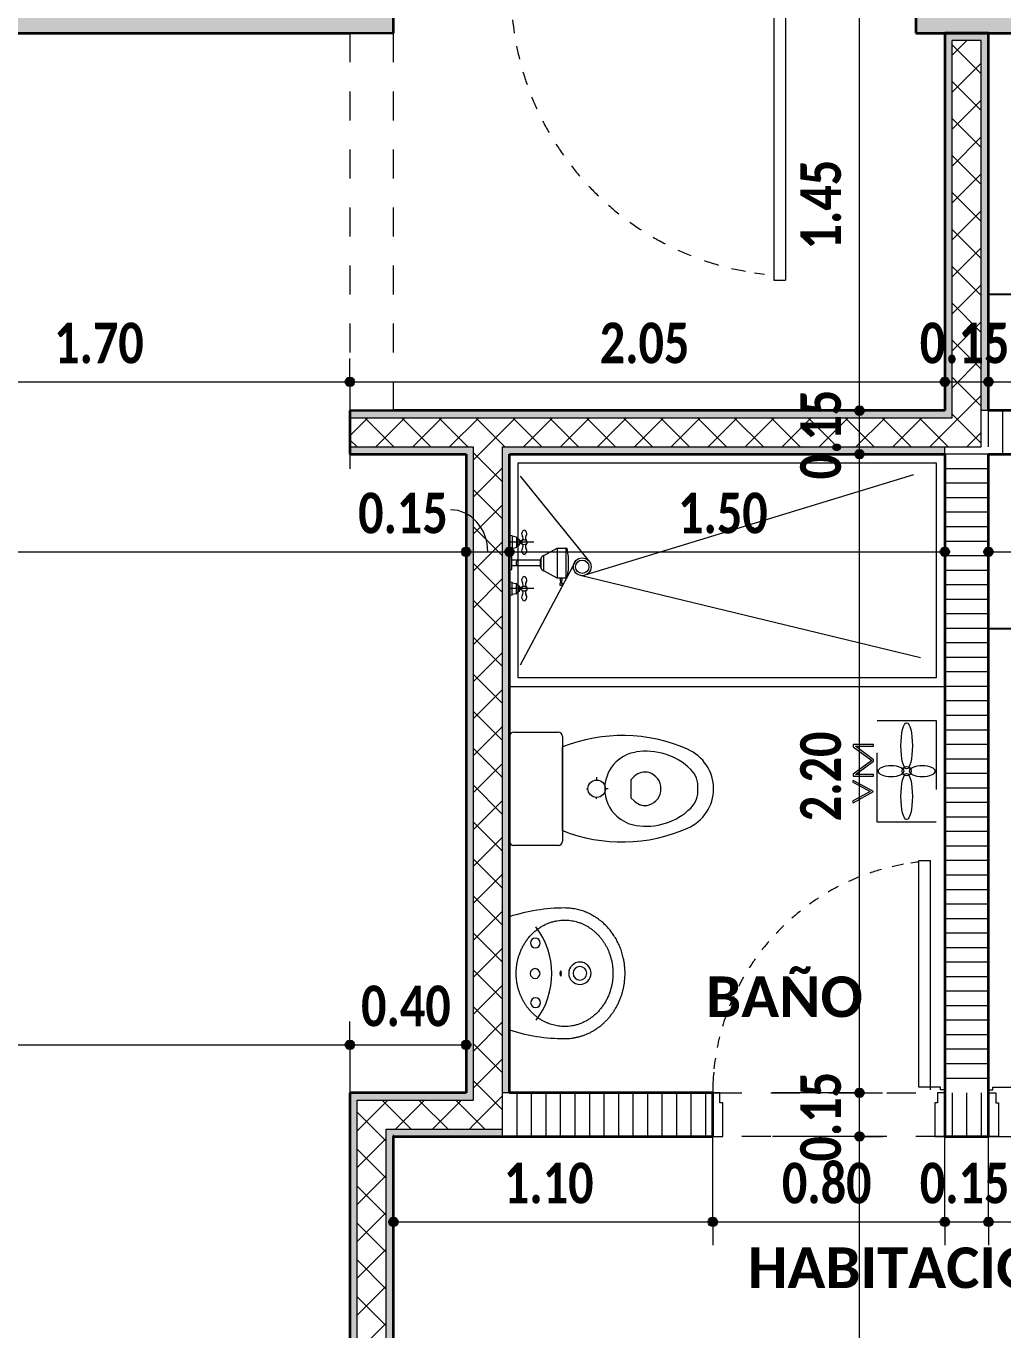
# Model space of a CAD drawing. Header units: metres. Extents: x -144 to 1000, y -717 to 29.
# Drawn here: x 881.709 to 885.075, y -564.893 to -560.401 of the extents above; entities that cross this region are included whole.
import ezdxf

# ---------------------------------------------------------------- set-up
doc = ezdxf.new("R2010")
doc.units = ezdxf.units.M
for name, pattern in [('Basculante', [0.11625, 0.075, -0.04125]), ('Derribado', [0.36, 0.24, -0.12]), ('Trazo', [0.45, 0.225, -0.225]), ('Trazo_2_', [0.47625, 0.238125, -0.238125])]:
    doc.linetypes.add(name, pattern=pattern)
doc.layers.get('0').update_dxf_attribs({"color": 1})
for name, color, linetype, lineweight in [('A-ANNO-DIMS', 1, 'Continuous', 9), ('A-DETL-GENF', 1, 'Continuous', 9), ('A-DETL-GENF-HDLN', 1, 'Trazo_2_', 9), ('A-DETL-MEDM', 1, 'Continuous', 30), ('A-DOOR', 1, 'Continuous', 9), ('A-DOOR-FRAM', 1, 'Continuous', 9), ('A-DOOR-HDLN', 1, 'Trazo', 20), ('A-GENM', 1, 'Continuous', 9), ('A-WALL', 4, 'Continuous', 9), ('G-ANNO-TEXT', 2, 'Continuous', 9), ('P-SANR-FIXT', 1, 'Continuous', 9), ('S-COLS', 7, 'Continuous', 9)]:
    doc.layers.add(name, color=color, linetype=linetype, lineweight=lineweight)
doc.layers.add('A-WALL-PATT', color=7, linetype='Continuous', lineweight=35, true_color=0x9c9c9c)
doc.styles.add('Calibri_B', font='calibrib.ttf', dxfattribs={"height": 0.165})
doc.styles.add('Calibri_B_4', font='calibrib.ttf', dxfattribs={"height": 0.1125})

# ---------------------------------------------------------------- blocks, each defined once
blk = doc.blocks.new('J')
at = {"layer": 'A-ANNO-DIMS', "lineweight": 25}
h = blk.add_hatch(color=256, dxfattribs=at)
edge = h.paths.add_edge_path()
edge.add_arc((876.1198, -502.7761), 0.015, 0, 360)
h = blk.add_hatch(color=256, dxfattribs=at)
edge = h.paths.add_edge_path()
edge.add_arc((876.1198, -502.7761), 0.015, 0, 360)
h = blk.add_hatch(color=256, dxfattribs=at)
edge = h.paths.add_edge_path()
edge.add_arc((878.1698, -502.7761), 0.015, 0, 360)
h = blk.add_hatch(color=256, dxfattribs=at)
edge = h.paths.add_edge_path()
edge.add_arc((878.1698, -502.7761), 0.015, 0, 360)
h = blk.add_hatch(color=256, dxfattribs=at)
edge = h.paths.add_edge_path()
edge.add_arc((878.3198, -502.7761), 0.015, 0, 360)
h = blk.add_hatch(color=256, dxfattribs=at)
edge = h.paths.add_edge_path()
edge.add_arc((878.3198, -502.7761), 0.015, 0, 360)
h = blk.add_hatch(color=256, dxfattribs=at)
edge = h.paths.add_edge_path()
edge.add_arc((877.8753, -502.8754), 0.015, 0, 360)
h = blk.add_hatch(color=256, dxfattribs=at)
edge = h.paths.add_edge_path()
edge.add_arc((877.8753, -502.8754), 0.015, 0, 360)
h = blk.add_hatch(color=256, dxfattribs=at)
edge = h.paths.add_edge_path()
edge.add_arc((877.8753, -503.0254), 0.015, 0, 360)
h = blk.add_hatch(color=256, dxfattribs=at)
edge = h.paths.add_edge_path()
edge.add_arc((877.8753, -503.0254), 0.015, 0, 360)
h = blk.add_hatch(color=256, dxfattribs=at)
edge = h.paths.add_edge_path()
edge.add_arc((876.5198, -503.362), 0.015, 0, 360)
h = blk.add_hatch(color=256, dxfattribs=at)
edge = h.paths.add_edge_path()
edge.add_arc((876.5198, -503.362), 0.015, 0, 360)
h = blk.add_hatch(color=256, dxfattribs=at)
edge = h.paths.add_edge_path()
edge.add_arc((876.6698, -503.362), 0.015, 0, 360)
h = blk.add_hatch(color=256, dxfattribs=at)
edge = h.paths.add_edge_path()
edge.add_arc((876.6698, -503.362), 0.015, 0, 360)
h = blk.add_hatch(color=256, dxfattribs=at)
edge = h.paths.add_edge_path()
edge.add_arc((878.1698, -503.362), 0.015, 0, 360)
h = blk.add_hatch(color=256, dxfattribs=at)
edge = h.paths.add_edge_path()
edge.add_arc((878.3198, -503.362), 0.015, 0, 360)
h = blk.add_hatch(color=256, dxfattribs=at)
edge = h.paths.add_edge_path()
edge.add_arc((876.1198, -505.0601), 0.015, 0, 360)
h = blk.add_hatch(color=256, dxfattribs=at)
edge = h.paths.add_edge_path()
edge.add_arc((876.1198, -505.0601), 0.015, 0, 360)
h = blk.add_hatch(color=256, dxfattribs=at)
edge = h.paths.add_edge_path()
edge.add_arc((876.5198, -505.0601), 0.015, 0, 360)
h = blk.add_hatch(color=256, dxfattribs=at)
edge = h.paths.add_edge_path()
edge.add_arc((877.8753, -505.2254), 0.015, 0, 360)
h = blk.add_hatch(color=256, dxfattribs=at)
edge = h.paths.add_edge_path()
edge.add_arc((877.8753, -505.2254), 0.015, 0, 360)
h = blk.add_hatch(color=256, dxfattribs=at)
edge = h.paths.add_edge_path()
edge.add_arc((877.8753, -505.3754), 0.015, 0, 360)
h = blk.add_hatch(color=256, dxfattribs=at)
edge = h.paths.add_edge_path()
edge.add_arc((877.8753, -505.3754), 0.015, 0, 360)
h = blk.add_hatch(color=256, dxfattribs=at)
edge = h.paths.add_edge_path()
edge.add_arc((876.2698, -505.6702), 0.015, 0, 360)
h = blk.add_hatch(color=256, dxfattribs=at)
edge = h.paths.add_edge_path()
edge.add_arc((877.3698, -505.6702), 0.015, 0, 360)
h = blk.add_hatch(color=256, dxfattribs=at)
edge = h.paths.add_edge_path()
edge.add_arc((877.3698, -505.6702), 0.015, 0, 360)
h = blk.add_hatch(color=256, dxfattribs=at)
edge = h.paths.add_edge_path()
edge.add_arc((878.1698, -505.6702), 0.015, 0, 360)
h = blk.add_hatch(color=256, dxfattribs=at)
edge = h.paths.add_edge_path()
edge.add_arc((878.1698, -505.6702), 0.015, 0, 360)
h = blk.add_hatch(color=256, dxfattribs=at)
edge = h.paths.add_edge_path()
edge.add_arc((878.3198, -505.6702), 0.015, 0, 360)
h = blk.add_hatch(color=256, dxfattribs=at)
edge = h.paths.add_edge_path()
edge.add_arc((878.3198, -505.6702), 0.015, 0, 360)
at = {"layer": 'A-WALL-PATT', "lineweight": 5, "true_color": 0x747474}
for points in [[(878.1698, -502.8754), (878.1948, -502.8751), (878.1948, -501.5754), (878.1698, -501.5754), (878.1698, -502.7897)], [(878.1948, -502.9004), (878.1948, -502.8754), (876.1198, -502.8754), (876.1198, -502.9004), (878.1929, -502.9004)], [(876.6698, -505.2254), (876.6698, -503.0254), (876.6448, -503.0254), (876.6448, -505.2254)], [(876.1198, -505.2504), (876.5198, -505.2504), (876.5198, -505.2254), (876.1198, -505.2254)], [(876.1198, -509.1744), (876.1448, -509.1744), (876.1448, -505.2504), (876.1198, -505.2504), (876.1198, -509.1735)]]:
    blk.add_hatch(color=8, dxfattribs=at).paths.add_polyline_path(points)
at = {"layer": 'A-WALL-PATT', "true_color": 0x747474}
for points in [[(878.2948, -502.8754), (878.3198, -502.8754), (878.3198, -501.5754), (878.1948, -501.5754), (878.1948, -501.6004), (878.2948, -501.6004), (878.2948, -502.8254)], [(876.5448, -505.2504), (876.5448, -503.0254), (876.5198, -503.0254), (876.5198, -505.2504)], [(876.6448, -505.3754), (876.6448, -505.3504), (876.2448, -505.3504), (876.2448, -505.3754), (876.6398, -505.3754)]]:
    blk.add_hatch(color=8, dxfattribs=at).paths.add_polyline_path(points)
h = blk.add_hatch(color=8, dxfattribs=at)
h.paths.add_polyline_path([(878.1636, -503.0254), (878.1698, -503.0254), (878.1698, -503.0004), (876.6448, -503.0004), (876.6448, -503.0254), (878.1398, -503.0254)])
h.paths.add_polyline_path([(876.5198, -503.0254), (876.5448, -503.0254), (876.5448, -503.0004), (876.1198, -503.0004), (876.1198, -503.0254)])
h = blk.add_hatch(color=8, dxfattribs=at)
h.paths.add_polyline_path([(876.2448, -509.1744), (876.2698, -509.1744), (876.2698, -508.5254), (876.2448, -508.5254), (876.2448, -509.1494), (876.1448, -509.1494), (876.1448, -509.1744)])
h.paths.add_polyline_path([(876.2698, -508.3754), (876.2698, -505.3754), (876.2448, -505.3754), (876.2448, -508.3754), (876.2689, -508.3754)])
at = {"layer": 'S-COLS', "true_color": 0x5c5c5c}
h = blk.add_hatch(color=251, dxfattribs=at)
h.paths.add_polyline_path([(870.37, -509.2755), (870.87, -509.2755), (870.87, -508.3755), (870.37, -508.3755), (870.37, -509.0244)])
h.paths.add_polyline_path([(888.6298, -509.2755), (888.6698, -509.2755), (888.6698, -508.3755), (888.1698, -508.3755), (888.1698, -509.2755), (888.5948, -509.2755)])
h.paths.add_polyline_path([(878.57, -509.2754), (878.57, -508.3754), (878.07, -508.3754), (878.07, -509.2754)])
h.paths.add_polyline_path([(884.87, -501.5754), (884.8701, -501.5754), (884.8698, -498.4254), (884.3701, -498.4255), (884.3701, -501.5754), (884.72, -501.5754)])
h.paths.add_polyline_path([(876.2698, -501.5754), (876.27, -501.5752), (876.2696, -501.0755), (874.5698, -501.0755), (874.5698, -498.9255), (876.2701, -498.9255), (876.2696, -498.4255), (874.2698, -498.4256), (874.2699, -501.5754), (876.2696, -501.5754)])
h.paths.add_polyline_path([(878.57, -501.5754), (878.57, -500.6754), (878.07, -500.6754), (878.07, -501.5754)])
h.paths.add_polyline_path([(870.3699, -501.5754), (870.8699, -501.5754), (870.8699, -500.8755), (870.3699, -500.8755), (870.3699, -501.5004)])
h.paths.add_polyline_path([(888.6701, -501.5754), (888.6701, -500.8755), (888.2701, -500.8755), (888.2701, -501.5754)])
h.paths.add_polyline_path([(878.5701, -499.3255), (878.5701, -498.4255), (878.0701, -498.4255), (878.0701, -499.3255)])
h.paths.add_polyline_path([(870.8698, -499.1255), (870.8698, -498.4244), (870.3698, -498.4255), (870.3698, -499.1255), (870.7279, -499.1255)])
h.paths.add_polyline_path([(888.5707, -499.1255), (888.6701, -499.1255), (888.6701, -498.4244), (888.2701, -498.4255), (888.2701, -499.1255), (888.5457, -499.1255)])
h.paths.add_polyline_path([(888.605, -490.4255), (888.67, -490.4255), (888.67, -489.5255), (888.17, -489.5255), (888.17, -490.4255), (888.5364, -490.4255)])
h.paths.add_polyline_path([(878.42, -490.4255), (878.57, -490.4255), (878.57, -489.5255), (878.07, -489.5255), (878.07, -490.4255), (878.27, -490.4255)])
h.paths.add_polyline_path([(870.57, -489.8255), (871.47, -489.8255), (871.47, -489.3255), (870.57, -489.3255), (870.57, -489.7155)])
at = {"layer": 'A-ANNO-DIMS'}
for p, q in [((877.8753, -502.8754), (877.8753, -501.4254)), ((878.1698, -502.7761), (878.1698, -502.4761)), ((878.1698, -502.7761), (878.1698, -502.4761)), ((878.3198, -502.7761), (878.3198, -502.4761)), ((878.3198, -502.7761), (878.3198, -502.4761)), ((876.1198, -502.7761), (876.1198, -502.6961)), ((876.1198, -502.7761), (876.1198, -502.6961)), ((874.4199, -502.7761), (876.1198, -502.7761)), ((876.1198, -502.7761), (876.1198, -503.0761)), ((876.1198, -502.7761), (878.1698, -502.7761)), ((876.1198, -502.7761), (876.1198, -503.0761)), ((878.1698, -502.7761), (878.1698, -502.8561)), ((878.1698, -502.7761), (878.3198, -502.7761)), ((878.1698, -502.7761), (878.1698, -502.8561)), ((878.3198, -502.7761), (878.3198, -502.8561)), ((878.3198, -502.7761), (879.82, -502.7761)), ((878.3198, -502.7761), (878.3198, -502.8561)), ((877.8753, -502.8754), (877.5753, -502.8754)), ((877.8753, -502.8754), (877.5753, -502.8754)), ((877.8753, -503.0254), (877.8753, -502.8754)), ((877.8753, -502.8754), (877.9553, -502.8754)), ((877.8753, -502.8754), (877.9553, -502.8754)), ((877.8753, -505.2254), (877.8753, -503.0254)), ((877.8753, -503.0254), (877.9553, -503.0254)), ((877.8753, -503.0254), (877.9553, -503.0254)), ((876.5198, -503.362), (876.5198, -503.062)), ((876.5198, -503.362), (876.5198, -503.062)), ((878.1698, -503.362), (878.1698, -503.062)), ((870.7198, -503.362), (876.5198, -503.362)), ((876.5198, -503.362), (876.5198, -503.442)), ((876.5198, -503.362), (876.6698, -503.362)), ((876.5198, -503.362), (876.5198, -503.442)), ((876.6698, -503.362), (876.6698, -503.442)), ((876.6698, -503.362), (878.1698, -503.362)), ((876.6698, -503.362), (876.6698, -503.442)), ((878.1698, -503.362), (878.1698, -503.442)), ((878.3198, -503.362), (879.82, -503.362)), ((878.3198, -503.362), (878.3198, -503.442)), ((876.5198, -505.0601), (876.5198, -504.7601)), ((876.1198, -505.0601), (876.1198, -504.9801)), ((876.1198, -505.0601), (876.1198, -504.9801)), ((870.7198, -505.0601), (876.1198, -505.0601)), ((876.1198, -505.0601), (876.1198, -505.3601)), ((876.1198, -505.0601), (876.5198, -505.0601)), ((876.1198, -505.0601), (876.1198, -505.3601)), ((876.5198, -505.0601), (876.5198, -505.1401)), ((877.8753, -505.2254), (877.5753, -505.2254)), ((877.8753, -505.2254), (877.5753, -505.2254)), ((877.8753, -505.3754), (877.8753, -505.2254)), ((877.8753, -505.2254), (877.9553, -505.2254)), ((877.8753, -505.2254), (877.9553, -505.2254)), ((876.2698, -505.6702), (876.2698, -505.3702)), ((877.3698, -505.6702), (877.3698, -505.3702)), ((877.3698, -505.6702), (877.3698, -505.3702)), ((877.8753, -505.3754), (877.5753, -505.3754)), ((877.8753, -505.3754), (877.5753, -505.3754)), ((877.8753, -508.3754), (877.8753, -505.3754)), ((877.8753, -505.3754), (877.9553, -505.3754)), ((877.8753, -505.3754), (877.9553, -505.3754)), ((878.1698, -505.6702), (878.1698, -505.3702)), ((878.1698, -505.6702), (878.1698, -505.3702)), ((878.3198, -505.6702), (878.3198, -505.3702)), ((878.3198, -505.6702), (878.3198, -505.3702)), ((876.2698, -505.6702), (877.3698, -505.6702)), ((876.2698, -505.6702), (876.2698, -505.7502)), ((877.3698, -505.6702), (877.3698, -505.7502)), ((877.3698, -505.6702), (878.1698, -505.6702)), ((877.3698, -505.6702), (877.3698, -505.7502)), ((878.1698, -505.6702), (878.1698, -505.7502)), ((878.1698, -505.6702), (878.3198, -505.6702)), ((878.1698, -505.6702), (878.1698, -505.7502)), ((878.3198, -505.6702), (878.3198, -505.7502)), ((878.3198, -505.6702), (879.1198, -505.6702)), ((878.3198, -505.6702), (878.3198, -505.7502))]:
    blk.add_line(p, q, dxfattribs=at)
at = {"layer": 'A-ANNO-DIMS', "linetype": 'Derribado'}
for p, q in [((877.8753, -503.0254), (877.5753, -503.0254)), ((877.8753, -503.0254), (877.5753, -503.0254)), ((876.6698, -503.362), (876.6698, -503.062)), ((876.6698, -503.362), (876.6698, -503.062)), ((878.3198, -503.362), (878.3198, -503.062))]:
    blk.add_line(p, q, dxfattribs=at)
at = {"layer": 'A-ANNO-DIMS', "lineweight": 25}
for centre in [(876.1198, -502.7761), (876.1198, -502.7761), (878.1698, -502.7761), (878.1698, -502.7761), (878.3198, -502.7761), (878.3198, -502.7761), (877.8753, -502.8754), (877.8753, -502.8754), (877.8753, -503.0254), (877.8753, -503.0254), (876.5198, -503.362), (876.5198, -503.362), (876.6698, -503.362), (876.6698, -503.362), (878.1698, -503.362), (878.3198, -503.362), (876.1198, -505.0601), (876.1198, -505.0601), (876.5198, -505.0601), (877.8753, -505.2254), (877.8753, -505.2254), (877.8753, -505.3754), (877.8753, -505.3754), (876.2698, -505.6702), (877.3698, -505.6702), (877.3698, -505.6702), (878.1698, -505.6702), (878.1698, -505.6702), (878.3198, -505.6702), (878.3198, -505.6702)]:
    blk.add_circle(centre, 0.015, dxfattribs=at)
at = {"layer": 'A-ANNO-DIMS'}
blk.add_ellipse((876.4664, -503.362), major_axis=(0, 0.1451), ratio=0.885385, start_param=4.712389, end_param=6.283185, dxfattribs=at)
at = {"layer": 'A-DETL-GENF', "linetype": 'Basculante'}
for p, q in [((876.1198, -501.5754), (876.1198, -502.8754)), ((876.2698, -502.8754), (876.2698, -501.5754)), ((877.3698, -505.3754), (877.3698, -505.2254)), ((877.3698, -505.2254), (878.1698, -505.2254)), ((878.1698, -505.2254), (878.1698, -505.3754)), ((878.3198, -505.2254), (878.3198, -505.3754)), ((879.1198, -505.2254), (878.3198, -505.2254)), ((878.1698, -505.3754), (877.3698, -505.3754)), ((878.3198, -505.3754), (879.1198, -505.3754))]:
    blk.add_line(p, q, dxfattribs=at)
at = {"layer": 'A-DETL-GENF'}
for p, q in [((877.9242, -504.0259), (877.8536, -504.0259)), ((877.8536, -504.0259), (877.8536, -504.033)), ((877.8536, -504.033), (877.9179, -504.0805)), ((877.9242, -504.0781), (877.8613, -504.0316)), ((877.8613, -504.0316), (877.9242, -504.0316)), ((877.9242, -504.0316), (877.9242, -504.0259)), ((877.9179, -504.0805), (877.8536, -504.1279)), ((877.8613, -504.1293), (877.9242, -504.0829)), ((877.9242, -504.0829), (877.9242, -504.0781)), ((877.8536, -504.149), (877.8509, -504.154)), ((877.8536, -504.1279), (877.8536, -504.135)), ((877.8536, -504.135), (877.9242, -504.135)), ((877.9242, -504.1874), (877.8536, -504.149)), ((877.9242, -504.1293), (877.8613, -504.1293)), ((877.9242, -504.135), (877.9242, -504.1293)), ((877.8509, -504.154), (877.9123, -504.1874)), ((877.9123, -504.1874), (877.8509, -504.2209)), ((877.8536, -504.2259), (877.9242, -504.1874)), ((877.8509, -504.2209), (877.8536, -504.2259))]:
    blk.add_line(p, q, dxfattribs=at)
blk.add_circle((878.038, -504.1173), 0.0159, dxfattribs=at)
for centre, major_axis, ratio in [((878.038, -504.0299), (0, -0.0795), 0.25), ((877.9843, -504.1173), (-0.0438, 0), 0.454545), ((878.0917, -504.1173), (-0.0438, 0), 0.454545), ((878.038, -504.2047), (0, 0.0795), 0.25)]:
    blk.add_ellipse(centre, major_axis=major_axis, ratio=ratio, dxfattribs=at)
at = {"layer": 'A-DETL-GENF-HDLN'}
for p, q in [((877.9368, -504.2925), (877.9368, -503.9425)), ((877.9368, -503.9425), (878.1396, -503.9425)), ((878.1396, -503.9425), (878.1396, -504.2925)), ((878.1396, -504.2925), (877.9368, -504.2925))]:
    blk.add_line(p, q, dxfattribs=at)
at = {"layer": 'A-DETL-MEDM'}
for p, q in [((876.2698, -501.5754), (876.1198, -501.5754)), ((876.1198, -502.8754), (876.2698, -502.8754))]:
    blk.add_line(p, q, dxfattribs=at)
at = {"layer": 'A-DOOR', "lineweight": 15}
for p, q in [((877.58, -501.4454), (877.58, -502.4254)), ((877.62, -501.4354), (877.62, -502.4254)), ((877.58, -502.4254), (877.62, -502.4254)), ((878.0798, -504.4254), (878.1198, -504.4254)), ((878.0798, -505.2054), (878.0798, -504.4254)), ((878.1198, -505.2154), (878.1198, -504.4254)), ((878.1548, -505.2054), (878.0798, -505.2054)), ((878.1548, -505.2154), (878.1548, -505.2054)), ((878.1698, -505.2154), (878.1548, -505.2154)), ((878.3198, -505.2154), (878.3348, -505.2154)), ((878.3348, -505.2054), (878.4098, -505.2054)), ((878.3348, -505.2154), (878.3348, -505.2054))]:
    blk.add_line(p, q, dxfattribs=at)
at = {"layer": 'A-DOOR'}
for p, q in [((878.1698, -505.2254), (878.1698, -505.3754)), ((878.3198, -505.2254), (878.3198, -505.3754))]:
    blk.add_line(p, q, dxfattribs=at)
for centre, radius, start, end in [((877.6583, -501.4277), 0.9833, 185.9429, 188.5991), ((877.6583, -501.4277), 0.9833, 191.2538, 193.9081), ((877.6583, -501.4277), 0.9833, 196.5629, 199.2191), ((877.6583, -501.4277), 0.9833, 201.8777, 204.5395), ((877.6583, -501.4277), 0.9833, 207.2056, 209.8767), ((877.6583, -501.4277), 0.9833, 212.5538, 215.2378), ((877.6583, -501.4277), 0.9833, 217.9295, 220.6298), ((877.6583, -501.4277), 0.9833, 223.3395, 226.0594), ((877.6583, -501.4277), 0.9833, 228.7903, 231.5328), ((877.6583, -501.4277), 0.9833, 234.2878, 237.0559), ((877.6583, -501.4277), 0.9833, 239.8378, 242.634), ((877.6583, -501.4277), 0.9833, 245.4451, 248.2717), ((877.6583, -501.4277), 0.9833, 251.1143, 254.1684), ((877.6583, -501.4277), 0.9833, 256.8489, 259.7418), ((877.6583, -501.4277), 0.9833, 256.8489, 259.7418), ((877.6583, -501.4277), 0.9833, 261.55, 263.5406), ((878.1698, -505.2254), 0.8, 105.8316, 108.8857), ((878.1698, -505.2254), 0.8, 100.2582, 103.1511), ((878.1698, -505.2254), 0.8, 100.2582, 103.1511), ((878.1698, -505.2254), 0.8, 96.4594, 98.45), ((878.1698, -505.2254), 0.8, 111.7283, 114.5549), ((878.1698, -505.2254), 0.8, 122.9441, 125.7122), ((878.1698, -505.2254), 0.8, 117.366, 120.1622), ((878.1698, -505.2254), 0.8, 128.4672, 131.2097), ((878.1698, -505.2254), 0.8, 133.9406, 136.6605), ((878.1698, -505.2254), 0.8, 139.3702, 142.0705), ((878.1698, -505.2254), 0.8, 144.7622, 147.4462), ((878.1698, -505.2254), 0.8, 150.1233, 152.7944), ((878.1698, -505.2254), 0.8, 155.4605, 158.1223), ((878.1698, -505.2254), 0.8, 160.7809, 163.4371), ((878.1698, -505.2254), 0.8, 166.0919, 168.7462), ((878.1698, -505.2254), 0.8, 171.4009, 174.0571), ((878.1698, -505.2254), 0.8, 174.8602, 180)]:
    blk.add_arc(centre, radius, start, end, dxfattribs=at)
at = {"layer": 'A-DOOR-FRAM'}
for p, q in [((877.3948, -505.2254), (877.3698, -505.2254)), ((877.3948, -505.2604), (877.3948, -505.2254)), ((878.1698, -505.2254), (878.1448, -505.2254)), ((878.1448, -505.2254), (878.1448, -505.2604)), ((878.3198, -505.2254), (878.3448, -505.2254)), ((878.3448, -505.2254), (878.3448, -505.2604)), ((877.4048, -505.2604), (877.3948, -505.2604)), ((877.4048, -505.3754), (877.4048, -505.2604)), ((878.1448, -505.2604), (878.1348, -505.2604)), ((878.1348, -505.2604), (878.1348, -505.3754)), ((878.3448, -505.2604), (878.3548, -505.2604)), ((878.3548, -505.2604), (878.3548, -505.3754)), ((877.3698, -505.3754), (877.4048, -505.3754)), ((878.1348, -505.3754), (878.1698, -505.3754)), ((878.3548, -505.3754), (878.3198, -505.3754))]:
    blk.add_line(p, q, dxfattribs=at)
at = {"layer": 'A-DOOR-HDLN'}
blk.add_line((877.3698, -505.3754), (877.3698, -505.2254), dxfattribs=at)
at = {"layer": 'A-GENM', "lineweight": 25}
for p, q in [((878.3198, -502.4754), (878.3198, -502.8754)), ((879.82, -502.4754), (878.3198, -502.4754)), ((878.3198, -502.8754), (879.82, -502.8754)), ((878.3198, -503.0254), (878.3198, -503.6254)), ((879.82, -503.0254), (878.3198, -503.0254)), ((878.3198, -503.6254), (879.82, -503.6254))]:
    blk.add_line(p, q, dxfattribs=at)
at = {"layer": 'A-WALL', "lineweight": 35}
for p, q in [((878.1698, -501.5754), (878.1698, -502.8754)), ((878.3198, -501.5754), (878.1698, -501.5754)), ((878.3198, -502.8754), (878.3198, -501.5754)), ((876.1198, -502.8754), (876.1198, -503.0254)), ((878.1698, -502.8754), (876.2698, -502.8754)), ((879.82, -502.8754), (878.3198, -502.8754)), ((876.1198, -503.0254), (876.5198, -503.0254)), ((876.5198, -503.0254), (876.5198, -505.2254)), ((876.6698, -505.2254), (876.6698, -503.0254)), ((876.6698, -503.0254), (878.1698, -503.0254)), ((878.1698, -503.0254), (878.1698, -505.3754)), ((878.3198, -503.0254), (879.82, -503.0254)), ((878.3198, -505.3754), (878.3198, -503.0254)), ((876.1198, -505.2254), (876.1198, -509.1744)), ((876.5198, -505.2254), (876.1198, -505.2254)), ((877.3698, -505.2254), (876.6698, -505.2254)), ((877.3698, -505.3754), (877.3698, -505.2254)), ((876.2698, -508.3754), (876.2698, -505.3754)), ((876.2698, -505.3754), (877.3698, -505.3754)), ((878.1698, -505.3754), (878.3198, -505.3754))]:
    blk.add_line(p, q, dxfattribs=at)
at = {"layer": 'A-WALL'}
for p, q in [((878.1948, -502.9004), (878.1948, -501.6004)), ((878.2948, -501.6004), (878.1948, -501.6004)), ((878.2948, -503.0004), (878.2948, -501.6004)), ((878.3198, -502.8754), (878.2948, -502.8754)), ((876.1198, -502.9004), (878.1948, -502.9004)), ((876.1198, -503.0004), (876.5448, -503.0004)), ((876.5448, -503.0004), (876.5448, -505.2504)), ((876.6448, -503.0004), (876.6448, -505.3754)), ((876.6448, -503.0004), (878.2948, -503.0004)), ((878.1698, -503.0254), (878.1698, -503.0004)), ((876.6698, -505.2254), (876.6448, -505.2254)), ((876.1448, -509.1494), (876.1448, -505.2504)), ((876.1448, -505.2504), (876.5448, -505.2504)), ((876.2448, -509.1494), (876.2448, -505.3504)), ((876.2448, -505.3504), (876.6448, -505.3504))]:
    blk.add_line(p, q, dxfattribs=at)
at = {"layer": 'A-WALL-PATT', "color": 1, "lineweight": 5, "true_color": 0xff0000}
for p, q in [((878.1948, -501.6507), (878.2451, -501.6004)), ((878.2948, -501.7146), (878.1948, -501.6146)), ((878.1948, -501.778), (878.2948, -501.678)), ((878.2948, -501.8419), (878.1948, -501.7419)), ((878.1948, -501.9053), (878.2948, -501.8053)), ((878.2948, -501.9692), (878.1948, -501.8692)), ((878.1948, -502.0326), (878.2948, -501.9326)), ((878.2948, -502.0965), (878.1948, -501.9965)), ((878.1948, -502.1599), (878.2948, -502.0599)), ((878.2948, -502.2238), (878.1948, -502.1238)), ((878.1948, -502.2871), (878.2948, -502.1871)), ((878.2948, -502.351), (878.1948, -502.251)), ((878.1948, -502.4144), (878.2948, -502.3144)), ((878.2948, -502.4783), (878.1948, -502.3783)), ((878.1948, -502.5417), (878.2948, -502.4417)), ((878.2948, -502.6056), (878.1948, -502.5056)), ((878.1948, -502.669), (878.2948, -502.569)), ((878.2948, -502.7329), (878.1948, -502.6329)), ((878.1948, -502.7962), (878.2948, -502.6962)), ((878.2948, -502.8602), (878.1948, -502.7602)), ((878.2179, -502.9004), (878.2948, -502.8235)), ((878.2078, -502.9004), (878.1948, -502.8874)), ((876.1198, -502.9621), (876.1815, -502.9004)), ((876.2714, -503.0004), (876.1714, -502.9004)), ((876.2088, -503.0004), (876.3088, -502.9004)), ((876.3986, -503.0004), (876.2986, -502.9004)), ((876.336, -503.0004), (876.436, -502.9004)), ((876.5259, -503.0004), (876.4259, -502.9004)), ((876.4633, -503.0004), (876.5633, -502.9004)), ((876.6532, -503.0004), (876.5532, -502.9004)), ((876.5906, -503.0004), (876.6906, -502.9004)), ((876.7805, -503.0004), (876.6805, -502.9004)), ((876.7179, -503.0004), (876.8179, -502.9004)), ((876.9078, -503.0004), (876.8078, -502.9004)), ((876.8451, -503.0004), (876.9451, -502.9004)), ((877.035, -503.0004), (876.935, -502.9004)), ((876.9724, -503.0004), (877.0724, -502.9004)), ((877.1623, -503.0004), (877.0623, -502.9004)), ((877.0997, -503.0004), (877.1997, -502.9004)), ((877.2896, -503.0004), (877.1896, -502.9004)), ((877.227, -503.0004), (877.327, -502.9004)), ((877.4169, -503.0004), (877.3169, -502.9004)), ((877.3543, -503.0004), (877.4543, -502.9004)), ((877.5442, -503.0004), (877.4442, -502.9004)), ((877.4815, -503.0004), (877.5815, -502.9004)), ((877.6714, -503.0004), (877.5714, -502.9004)), ((877.6088, -503.0004), (877.7088, -502.9004)), ((877.7987, -503.0004), (877.6987, -502.9004)), ((877.7361, -503.0004), (877.8361, -502.9004)), ((877.926, -503.0004), (877.826, -502.9004)), ((877.8634, -503.0004), (877.9634, -502.9004)), ((878.0533, -503.0004), (877.9533, -502.9004)), ((877.9907, -503.0004), (878.0907, -502.9004)), ((878.1806, -503.0004), (878.0806, -502.9004)), ((878.1179, -503.0004), (878.2179, -502.9004)), ((878.2948, -502.9874), (878.2078, -502.9004)), ((876.1441, -503.0004), (876.1198, -502.9762)), ((878.2452, -503.0004), (878.2948, -502.9508)), ((876.5448, -503.0462), (876.5906, -503.0004)), ((876.6448, -503.1193), (876.5448, -503.0193)), ((876.5448, -503.1735), (876.6448, -503.0735)), ((876.6448, -503.2466), (876.5448, -503.1466)), ((876.5448, -503.3007), (876.6448, -503.2007)), ((876.6448, -503.3739), (876.5448, -503.2739)), ((876.5448, -503.428), (876.6448, -503.328)), ((876.6448, -503.5012), (876.5448, -503.4012)), ((876.5448, -503.5553), (876.6448, -503.4553)), ((876.6448, -503.6285), (876.5448, -503.5285)), ((876.5448, -503.6826), (876.6448, -503.5826)), ((876.6448, -503.7557), (876.5448, -503.6557)), ((876.5448, -503.8099), (876.6448, -503.7099)), ((876.6448, -503.883), (876.5448, -503.783)), ((876.5448, -503.9371), (876.6448, -503.8371)), ((876.6448, -504.0103), (876.5448, -503.9103)), ((876.5448, -504.0644), (876.6448, -503.9644)), ((876.6448, -504.1376), (876.5448, -504.0376)), ((876.5448, -504.1917), (876.6448, -504.0917)), ((876.6448, -504.2649), (876.5448, -504.1649)), ((876.5448, -504.319), (876.6448, -504.219)), ((876.6448, -504.3921), (876.5448, -504.2921)), ((876.5448, -504.4462), (876.6448, -504.3462)), ((876.6448, -504.5194), (876.5448, -504.4194)), ((876.5448, -504.5735), (876.6448, -504.4735)), ((876.6448, -504.6467), (876.5448, -504.5467)), ((876.5448, -504.7008), (876.6448, -504.6008)), ((876.6448, -504.774), (876.5448, -504.674)), ((876.5448, -504.8281), (876.6448, -504.7281)), ((876.6448, -504.9013), (876.5448, -504.8013)), ((876.5448, -504.9554), (876.6448, -504.8554)), ((876.6448, -505.0285), (876.5448, -504.9285)), ((876.5448, -505.0826), (876.6448, -504.9826)), ((876.6448, -505.1558), (876.5448, -505.0558)), ((876.5448, -505.2099), (876.6448, -505.1099)), ((876.6448, -505.2831), (876.5448, -505.1831)), ((876.1498, -505.3504), (876.2498, -505.2504)), ((876.3303, -505.3504), (876.2303, -505.2504)), ((876.2771, -505.3504), (876.3771, -505.2504)), ((876.4576, -505.3504), (876.3576, -505.2504)), ((876.4043, -505.3504), (876.5043, -505.2504)), ((876.5448, -505.3104), (876.4849, -505.2504)), ((876.5448, -505.3372), (876.6448, -505.2372)), ((876.2031, -505.3504), (876.1448, -505.2922)), ((876.5849, -505.3504), (876.5448, -505.3104)), ((876.1448, -505.3554), (876.1498, -505.3504)), ((876.2448, -505.3922), (876.2031, -505.3504)), ((876.5316, -505.3504), (876.5448, -505.3372)), ((876.1448, -505.4826), (876.2448, -505.3826)), ((876.2448, -505.5195), (876.1448, -505.4195)), ((876.1448, -505.6099), (876.2448, -505.5099)), ((876.2448, -505.6468), (876.1448, -505.5468)), ((876.1448, -505.7372), (876.2448, -505.6372)), ((876.2448, -505.7741), (876.1448, -505.6741)), ((876.1448, -505.8645), (876.2448, -505.7645)), ((876.2448, -505.9013), (876.1448, -505.8013)), ((876.1448, -505.9918), (876.2448, -505.8918)), ((876.2448, -506.0286), (876.1448, -505.9286)), ((876.1448, -506.119), (876.2448, -506.019))]:
    blk.add_line(p, q, dxfattribs=at)
at = {"layer": 'A-WALL-PATT', "color": 8, "lineweight": 5, "true_color": 0x727272}
for p, q in [((878.3196, -503.0004), (878.3196, -502.8754)), ((878.3696, -503.0254), (878.3696, -502.8754)), ((878.3198, -503.0256), (878.1698, -503.0256)), ((878.3198, -503.0756), (878.1698, -503.0756)), ((878.3198, -503.1256), (878.1698, -503.1256)), ((878.3198, -503.1756), (878.1698, -503.1756)), ((878.3198, -503.2256), (878.1698, -503.2256)), ((878.3198, -503.2756), (878.1698, -503.2756)), ((878.3198, -503.3256), (878.1698, -503.3256)), ((878.3198, -503.3756), (878.1698, -503.3756)), ((878.3198, -503.4256), (878.1698, -503.4256)), ((878.3198, -503.4756), (878.1698, -503.4756)), ((878.3198, -503.5256), (878.1698, -503.5256)), ((878.3198, -503.5756), (878.1698, -503.5756)), ((878.3198, -503.6256), (878.1698, -503.6256)), ((878.3198, -503.6756), (878.1698, -503.6756)), ((878.3198, -503.7256), (878.1698, -503.7256)), ((878.3198, -503.7756), (878.1698, -503.7756)), ((878.3198, -503.8256), (878.1698, -503.8256)), ((878.3198, -503.8756), (878.1698, -503.8756)), ((878.3198, -503.9256), (878.1698, -503.9256)), ((878.3198, -503.9756), (878.1698, -503.9756)), ((878.3198, -504.0256), (878.1698, -504.0256)), ((878.3198, -504.0756), (878.1698, -504.0756)), ((878.3198, -504.1256), (878.1698, -504.1256)), ((878.3198, -504.1756), (878.1698, -504.1756)), ((878.3198, -504.2256), (878.1698, -504.2256)), ((878.3198, -504.2756), (878.1698, -504.2756)), ((878.3198, -504.3256), (878.1698, -504.3256)), ((878.3198, -504.3756), (878.1698, -504.3756)), ((878.3198, -504.4256), (878.1698, -504.4256)), ((878.3198, -504.4756), (878.1698, -504.4756)), ((878.3198, -504.5256), (878.1698, -504.5256)), ((878.3198, -504.5756), (878.1698, -504.5756)), ((878.3198, -504.6256), (878.1698, -504.6256)), ((878.3198, -504.6756), (878.1698, -504.6756)), ((878.3198, -504.7256), (878.1698, -504.7256)), ((878.3198, -504.7756), (878.1698, -504.7756)), ((878.3198, -504.8256), (878.1698, -504.8256)), ((878.3198, -504.8756), (878.1698, -504.8756)), ((878.3198, -504.9256), (878.1698, -504.9256)), ((878.3198, -504.9756), (878.1698, -504.9756)), ((878.3198, -505.0256), (878.1698, -505.0256)), ((878.3198, -505.0756), (878.1698, -505.0756)), ((878.3198, -505.1256), (878.1698, -505.1256)), ((878.3198, -505.1756), (878.1698, -505.1756)), ((876.6946, -505.2254), (876.6946, -505.3754)), ((876.7446, -505.2254), (876.7446, -505.3754)), ((876.7946, -505.2254), (876.7946, -505.3754)), ((876.8446, -505.2254), (876.8446, -505.3754)), ((876.8946, -505.2254), (876.8946, -505.3754)), ((876.9446, -505.2254), (876.9446, -505.3754)), ((876.9946, -505.2254), (876.9946, -505.3754)), ((877.0446, -505.2254), (877.0446, -505.3754)), ((877.0946, -505.2254), (877.0946, -505.3754)), ((877.1446, -505.2254), (877.1446, -505.3754)), ((877.1946, -505.2254), (877.1946, -505.3754)), ((877.2446, -505.2254), (877.2446, -505.3754)), ((877.2946, -505.2254), (877.2946, -505.3754)), ((877.3446, -505.2254), (877.3446, -505.3754)), ((878.1946, -505.2254), (878.1946, -505.3754)), ((878.2446, -505.2254), (878.2446, -505.3754)), ((878.2946, -505.2254), (878.2946, -505.3754))]:
    blk.add_line(p, q, dxfattribs=at)
at = {"layer": 'P-SANR-FIXT'}
for p, q in [((876.6998, -503.7954), (876.6998, -503.0554)), ((876.6998, -503.0554), (878.1398, -503.0554)), ((878.1398, -503.0554), (878.1398, -503.7954)), ((876.7062, -503.101), (876.9405, -503.3903)), ((878.0611, -503.0964), (876.9296, -503.4423)), ((876.6772, -503.3065), (876.6698, -503.305)), ((876.7532, -503.3286), (876.6698, -503.3286)), ((876.6788, -503.3081), (876.6788, -503.3492)), ((876.692, -503.3108), (876.6788, -503.3081)), ((876.6936, -503.3124), (876.6936, -503.3448)), ((876.7039, -503.3206), (876.7039, -503.3366)), ((876.7107, -503.3242), (876.7039, -503.3242)), ((876.7107, -503.3331), (876.7039, -503.3331)), ((876.7282, -503.3209), (876.7259, -503.3209)), ((876.7259, -503.3363), (876.7282, -503.3363)), ((876.7282, -503.324), (876.7282, -503.3209)), ((876.7282, -503.3363), (876.7282, -503.3332)), ((876.6698, -503.3523), (876.6772, -503.3508)), ((876.6778, -503.3787), (876.6698, -503.3787)), ((876.6778, -503.4222), (876.6778, -503.3787)), ((876.6788, -503.3492), (876.692, -503.3464)), ((876.7786, -503.3826), (876.7748, -503.3906)), ((876.7786, -503.4191), (876.7786, -503.3826)), ((876.7883, -503.3742), (876.8333, -503.3488)), ((876.7883, -503.4275), (876.7883, -503.3742)), ((876.8333, -503.3488), (876.8333, -503.4528)), ((876.8333, -503.3488), (876.8637, -503.3488)), ((876.8637, -503.3488), (876.8637, -503.4528)), ((876.6698, -503.4222), (876.6778, -503.4222)), ((876.6973, -503.3906), (876.6778, -503.3906)), ((876.6973, -503.4103), (876.6778, -503.4103)), ((876.7748, -503.3906), (876.6973, -503.3906)), ((876.7748, -503.4103), (876.6973, -503.4103)), ((876.7069, -503.751), (876.8975, -503.3924)), ((876.7748, -503.3906), (876.7748, -503.4103)), ((876.7748, -503.4111), (876.7786, -503.4191)), ((876.8333, -503.4528), (876.7883, -503.4275)), ((876.8889, -503.4086), (876.8889, -503.4224)), ((876.6698, -503.465), (876.6772, -503.4665)), ((876.6788, -503.4681), (876.692, -503.4708)), ((876.6788, -503.5092), (876.6788, -503.4681)), ((876.6936, -503.5048), (876.6936, -503.4724)), ((876.8637, -503.4528), (876.8333, -503.4528)), ((876.8446, -503.4528), (876.8446, -503.4616)), ((876.8446, -503.4616), (876.8505, -503.4616)), ((876.8446, -503.4686), (876.8505, -503.4686)), ((876.8446, -503.4774), (876.8446, -503.4686)), ((876.8505, -503.4774), (876.8446, -503.4774)), ((876.8462, -503.4686), (876.8462, -503.4616)), ((876.8489, -503.4686), (876.8489, -503.4616)), ((876.8505, -503.4616), (876.8505, -503.4528)), ((876.8505, -503.4686), (876.8505, -503.4774)), ((878.0858, -503.7265), (876.9129, -503.443)), ((876.7532, -503.4886), (876.6698, -503.4886)), ((876.6772, -503.5108), (876.6698, -503.5123)), ((876.692, -503.5064), (876.6788, -503.5092)), ((876.7039, -503.4966), (876.7039, -503.4806)), ((876.7107, -503.4842), (876.7039, -503.4842)), ((876.7107, -503.4931), (876.7039, -503.4931)), ((876.7259, -503.4809), (876.7282, -503.4809)), ((876.7282, -503.4963), (876.7259, -503.4963)), ((876.7282, -503.4809), (876.7282, -503.484)), ((876.7282, -503.4932), (876.7282, -503.4963)), ((876.6698, -503.8254), (878.1698, -503.8254)), ((878.1398, -503.7954), (876.6998, -503.7954)), ((876.6848, -503.9825), (876.8371, -503.9825)), ((876.8521, -503.9975), (876.8521, -504.1779)), ((876.8521, -504.3219), (876.8521, -504.0339)), ((876.9698, -504.1379), (876.9698, -504.1479)), ((877.1004, -504.1348), (877.0881, -504.1472)), ((877.0881, -504.1472), (877.0881, -504.2087)), ((876.8521, -504.1779), (876.8521, -504.3584)), ((876.9348, -504.1779), (876.9398, -504.1779)), ((877.0098, -504.1779), (876.9998, -504.1779)), ((876.9698, -504.2129), (876.9698, -504.2079)), ((877.0881, -504.2087), (877.1004, -504.221)), ((876.8371, -504.3734), (876.6848, -504.3734))]:
    blk.add_line(p, q, dxfattribs=at)
for centre, radius in [((876.7204, -503.3286), 0.00903), ((876.9201, -503.4132), 0.0307), ((876.9201, -503.4132), 0.0231), ((876.7204, -503.4886), 0.00903), ((876.9698, -504.1779), 0.03)]:
    blk.add_circle(centre, radius, dxfattribs=at)
for centre, radius, start, end in [((876.724, -503.299), 0.0127, 131.2787, 220.6125), ((876.7204, -503.2931), 0.00597, 37.4869, 142.5131), ((876.7167, -503.299), 0.0127, 319.3875, 48.7213), ((876.6772, -503.3081), 0.0016, 0, 90), ((876.692, -503.3124), 0.0016, 0, 90), ((876.7025, -503.3097), 0.00934, 197.0259, 268.5579), ((876.7025, -503.3476), 0.00934, 91.4421, 162.9741), ((876.7023, -503.3206), 0.0016, 0, 90), ((876.7023, -503.3366), 0.0016, 270, 0), ((876.7107, -503.3218), 0.0024, 270, 324.6965), ((876.7107, -503.3355), 0.0024, 35.3035, 90), ((876.7029, -503.314), 0.0133, 316.8648, 30.7592), ((876.7029, -503.3432), 0.0133, 329.2408, 43.1352), ((876.7404, -503.3146), 0.0158, 152.3266, 203.7716), ((876.7404, -503.3427), 0.0158, 156.2284, 207.6734), ((876.6772, -503.3492), 0.0016, 270, 0), ((876.692, -503.3448), 0.0016, 270, 0), ((876.724, -503.3583), 0.0127, 139.3875, 228.7213), ((876.7204, -503.3642), 0.00597, 217.4869, 322.5131), ((876.7167, -503.3583), 0.0127, 311.2787, 40.6125), ((876.793, -503.3894), 0.016, 107.4252, 154.6915), ((876.8637, -503.3544), 0.0056, 360, 90), ((876.6022, -503.4008), 0.2711, 350.1458, 9.8542), ((876.7035, -503.4004), 0.0116, 122.372, 237.628), ((876.793, -503.4122), 0.016, 205.3085, 252.5748), ((876.6772, -503.4681), 0.0016, 0, 90), ((876.692, -503.4724), 0.0016, 360, 90), ((876.7025, -503.4697), 0.00934, 197.0259, 268.5579), ((876.724, -503.459), 0.0127, 131.2787, 220.6125), ((876.7029, -503.474), 0.0133, 316.8648, 30.7592), ((876.7204, -503.4531), 0.00597, 37.4869, 142.5131), ((876.7404, -503.4746), 0.0158, 152.3266, 203.7716), ((876.7167, -503.459), 0.0127, 319.3875, 48.7213), ((876.8637, -503.4472), 0.0056, 270, 360), ((876.6772, -503.5092), 0.0016, 270, 360), ((876.692, -503.5048), 0.0016, 270, 360), ((876.7025, -503.5076), 0.00934, 91.4421, 162.9741), ((876.7023, -503.4806), 0.0016, 0, 90), ((876.7023, -503.4966), 0.0016, 270, 0), ((876.7107, -503.4818), 0.0024, 270, 324.6965), ((876.7107, -503.4955), 0.0024, 35.3035, 90), ((876.724, -503.5183), 0.0127, 139.3875, 228.7213), ((876.7029, -503.5032), 0.0133, 329.2408, 43.1352), ((876.7404, -503.5027), 0.0158, 156.2284, 207.6734), ((876.7167, -503.5183), 0.0127, 311.2787, 40.6125), ((876.7204, -503.5242), 0.00597, 217.4869, 322.5131), ((876.6848, -503.9975), 0.015, 90, 180), ((876.8371, -503.9975), 0.015, 0, 90), ((877.058, -504.553), 0.5584, 66.2031, 111.6409), ((877.1257, -504.1779), 0.1282, 99.0939, 180.0015), ((877.1402, -504.2684), 0.2199, 45.6026, 99.0939), ((877.2228, -504.1793), 0.15, 0.5311, 66.2031), ((877.1358, -504.1702), 0.05, 72.8135, 135), ((877.1334, -504.1779), 0.0581, 287.1829, 72.8135), ((877.237, -504.1696), 0.0816, 354.1645, 45.6026), ((877.1257, -504.1779), 0.1282, 179.9985, 227.5547), ((877.2228, -504.1765), 0.15, 293.7969, 359.4689), ((877.237, -504.1862), 0.0816, 314.3974, 5.8355), ((877.1358, -504.1857), 0.05, 225, 287.1829), ((877.1257, -504.1779), 0.1282, 227.5547, 260.9061), ((877.1402, -504.0874), 0.2199, 260.9061, 314.3974), ((877.058, -503.8029), 0.5584, 248.3591, 293.7969), ((876.6848, -504.3584), 0.015, 180, 270), ((876.8371, -504.3584), 0.015, 270, 0), ((876.8595, -505.2029), 0.6142, 90.0171, 107.9829), ((876.5483, -504.8152), 0.2666, 323.0879, 37.323), ((876.7583, -504.7094), 0.017, 90, 270), ((876.7583, -504.7094), 0.017, 270, 90), ((876.9122, -504.8137), 0.0386, 90, 270), ((876.9122, -504.8137), 0.0386, 270, 90), ((876.7578, -504.8145), 0.0168, 0, 180), ((876.7578, -504.8145), 0.0168, 180, 0), ((876.9122, -504.8137), 0.0235, 90, 270), ((876.9122, -504.8137), 0.0235, 270, 90), ((876.7593, -504.915), 0.017, 90, 270), ((876.7593, -504.915), 0.017, 270, 90), ((876.8595, -504.4245), 0.6142, 252.0171, 269.9829)]:
    blk.add_arc(centre, radius, start, end, dxfattribs=at)
for major_axis in [(0, -0.00908), (0, 0.00908)]:
    blk.add_ellipse((876.8459, -504.8142), major_axis=major_axis, ratio=0.332108, start_param=3.141593, end_param=6.283185, dxfattribs=at)
for points, knots in [([(876.8593, -505.0387), (876.8674, -505.0387), (876.8793, -505.0379), (876.895, -505.0355), (876.9065, -505.033), (876.918, -505.0297), (876.9293, -505.0257), (876.9404, -505.0211), (876.9512, -505.0158), (876.9615, -505.0099), (876.9717, -505.0033), (876.9815, -504.9961), (876.9907, -504.9884), (876.9996, -504.9802), (877.008, -504.9714), (877.016, -504.9622), (877.0234, -504.9525), (877.0303, -504.9425), (877.0367, -504.932), (877.0425, -504.9211), (877.0477, -504.91), (877.0523, -504.8986), (877.0564, -504.8869), (877.0598, -504.875), (877.0627, -504.863), (877.0649, -504.8508), (877.0664, -504.8385), (877.0674, -504.826), (877.0677, -504.8137), (877.0674, -504.8013), (877.0664, -504.7889), (877.0649, -504.7765), (877.0629, -504.7654), (877.0606, -504.7554), (877.0573, -504.7434), (877.0524, -504.7287), (877.0453, -504.7118), (877.0368, -504.6954), (877.027, -504.6797), (877.0161, -504.6652), (877.0039, -504.6514), (876.9908, -504.6388), (876.9767, -504.6275), (876.9616, -504.6173), (876.9459, -504.6088), (876.9294, -504.6015), (876.9123, -504.5958), (876.895, -504.5918), (876.8774, -504.5893), (876.8653, -504.5887), (876.8593, -504.5887)], [0, 0, 0, 0, 0.035714, 0.053571, 0.071429, 0.089286, 0.107143, 0.125, 0.142857, 0.160714, 0.178571, 0.196429, 0.214286, 0.232143, 0.25, 0.267857, 0.285714, 0.303571, 0.321429, 0.339286, 0.357143, 0.375, 0.392857, 0.410714, 0.428571, 0.446429, 0.464286, 0.482143, 0.5, 0.517857, 0.535714, 0.553571, 0.571429, 0.584821, 0.598214, 0.625, 0.651786, 0.678571, 0.705357, 0.732143, 0.758929, 0.785714, 0.8125, 0.839286, 0.866071, 0.892857, 0.919643, 0.946429, 0.973214, 1, 1, 1, 1]), ([(876.8593, -504.997), (876.8524, -504.997), (876.8423, -504.9963), (876.8291, -504.9941), (876.8194, -504.9918), (876.8097, -504.9888), (876.8001, -504.9852), (876.7908, -504.9809), (876.7818, -504.9761), (876.7731, -504.9707), (876.7645, -504.9646), (876.7564, -504.958), (876.7487, -504.951), (876.7414, -504.9434), (876.7345, -504.9353), (876.728, -504.9268), (876.722, -504.9179), (876.7166, -504.9086), (876.7116, -504.8989), (876.7072, -504.8889), (876.7033, -504.8787), (876.7001, -504.8683), (876.6974, -504.8576), (876.6952, -504.8467), (876.6937, -504.8358), (876.6928, -504.8248), (876.6925, -504.8137), (876.6928, -504.8026), (876.6937, -504.7916), (876.6952, -504.7807), (876.6974, -504.7698), (876.7001, -504.7591), (876.7036, -504.7478), (876.7082, -504.7359), (876.714, -504.7235), (876.7206, -504.7117), (876.7279, -504.7006), (876.7361, -504.6899), (876.745, -504.68), (876.7544, -504.671), (876.7645, -504.6627), (876.7752, -504.6552), (876.7862, -504.6487), (876.7978, -504.6431), (876.8097, -504.6385), (876.8218, -504.6349), (876.8381, -504.6314), (876.8507, -504.6304), (876.8593, -504.6304)], [0, 0, 0, 0, 0.038462, 0.057692, 0.076923, 0.096154, 0.115385, 0.134615, 0.153846, 0.173077, 0.192308, 0.211538, 0.230769, 0.25, 0.269231, 0.288462, 0.307692, 0.326923, 0.346154, 0.365385, 0.384615, 0.403846, 0.423077, 0.442308, 0.461538, 0.480769, 0.5, 0.519231, 0.538462, 0.557692, 0.576923, 0.596154, 0.615385, 0.639423, 0.663462, 0.6875, 0.711538, 0.735577, 0.759615, 0.783654, 0.807692, 0.831731, 0.855769, 0.879808, 0.903846, 0.927885, 0.951923, 1, 1, 1, 1]), ([(876.8593, -504.6304), (876.8661, -504.6304), (876.8762, -504.6311), (876.8894, -504.6333), (876.8992, -504.6356), (876.9088, -504.6385), (876.9184, -504.6422), (876.9278, -504.6464), (876.9368, -504.6513), (876.9455, -504.6567), (876.954, -504.6627), (876.9622, -504.6693), (876.9699, -504.6764), (876.9772, -504.6839), (876.9841, -504.6921), (876.9906, -504.7006), (876.9965, -504.7095), (877.002, -504.7187), (877.0069, -504.7284), (877.0114, -504.7385), (877.0152, -504.7486), (877.0185, -504.7591), (877.0212, -504.7698), (877.0233, -504.7807), (877.0248, -504.7916), (877.0257, -504.8026), (877.026, -504.8137), (877.0257, -504.8248), (877.0248, -504.8358), (877.0233, -504.8467), (877.0212, -504.8576), (877.0185, -504.8683), (877.0149, -504.8796), (877.0104, -504.8915), (877.0046, -504.9039), (876.998, -504.9157), (876.9906, -504.9268), (876.9824, -504.9374), (876.9736, -504.9474), (876.9642, -504.9564), (876.954, -504.9647), (876.9434, -504.9722), (876.9324, -504.9786), (876.9208, -504.9842), (876.9088, -504.9889), (876.8968, -504.9925), (876.8804, -504.9959), (876.8678, -504.997), (876.8593, -504.997)], [0, 0, 0, 0, 0.038462, 0.057692, 0.076923, 0.096154, 0.115385, 0.134615, 0.153846, 0.173077, 0.192308, 0.211538, 0.230769, 0.25, 0.269231, 0.288462, 0.307692, 0.326923, 0.346154, 0.365385, 0.384615, 0.403846, 0.423077, 0.442308, 0.461538, 0.480769, 0.5, 0.519231, 0.538462, 0.557692, 0.576923, 0.596154, 0.615385, 0.639423, 0.663462, 0.6875, 0.711538, 0.735577, 0.759615, 0.783654, 0.807692, 0.831731, 0.855769, 0.879808, 0.903846, 0.927885, 0.951923, 1, 1, 1, 1])]:
    blk.add_open_spline(points, degree=3, knots=knots, dxfattribs=at)
at = {"layer": 'S-COLS', "lineweight": 35}
for p, q in [((878.07, -500.6754), (878.07, -501.5754)), ((876.27, -501.5754), (876.27, -501.0755)), ((874.2698, -501.5754), (876.1198, -501.5754)), ((878.07, -501.5754), (878.57, -501.5754))]:
    blk.add_line(p, q, dxfattribs=at)
at = {"layer": 'A-ANNO-DIMS', "style": 'Calibri_B_4', "width": 0.8}
for s, p in [('1.45', (877.8113, -502.3199)), ('0.15', (877.8113, -503.1121)), ('2.20', (877.8113, -504.2897)), ('0.15', (877.8113, -505.4621))]:
    blk.add_text(s, height=0.14, rotation=90, dxfattribs=at).set_placement(p)
for s, p in [('1.70', (875.1004, -502.7121)), ('2.05', (876.9805, -502.7121)), ('0.15', (878.0832, -502.7121)), ('0.15', (876.148, -503.2979)), ('1.50', (877.2504, -503.2979)), ('0.40', (876.1582, -504.996)), ('1.10', (876.6504, -505.6062)), ('0.80', (877.6082, -505.6062)), ('0.15', (878.0832, -505.6062))]:
    blk.add_text(s, height=0.14, dxfattribs=at).set_placement(p)
at = {"layer": 'G-ANNO-TEXT', "style": 'Calibri_B'}
for s, p in [('BAÑO', (877.3469, -504.9646)), ('HABITACION', (877.4909, -505.8981))]:
    blk.add_text(s, height=0.14, dxfattribs=at).set_placement(p)

msp = doc.modelspace()

# ---------------------------------------------------------------- block references
at = {"color": 3}
msp.add_blockref('J', (6.7051, -58.8503), dxfattribs=at)

doc.saveas('drawing.dxf')
